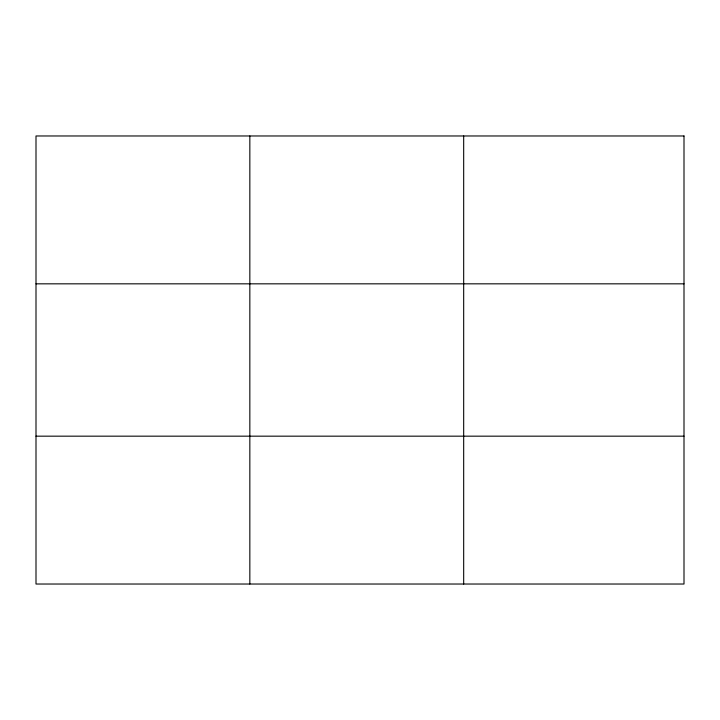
<?xml version="1.0" encoding="UTF-8"?>
<svg xmlns="http://www.w3.org/2000/svg" width="720" height="720" viewBox="0 0 720 720"><rect width="100%" height="100%" fill="white"/><g stroke="black" fill="none" stroke-linecap="round" stroke-linejoin="round"><path stroke-width="1.08" d="M249.84 135.972L249.84 584.028M463.68 135.972L463.68 584.028M36 283.833L684 283.833M36 436.167L684 436.167M684 135.972L684 584.028L36 584.028L36 135.972L684 135.972"/></g></svg>
